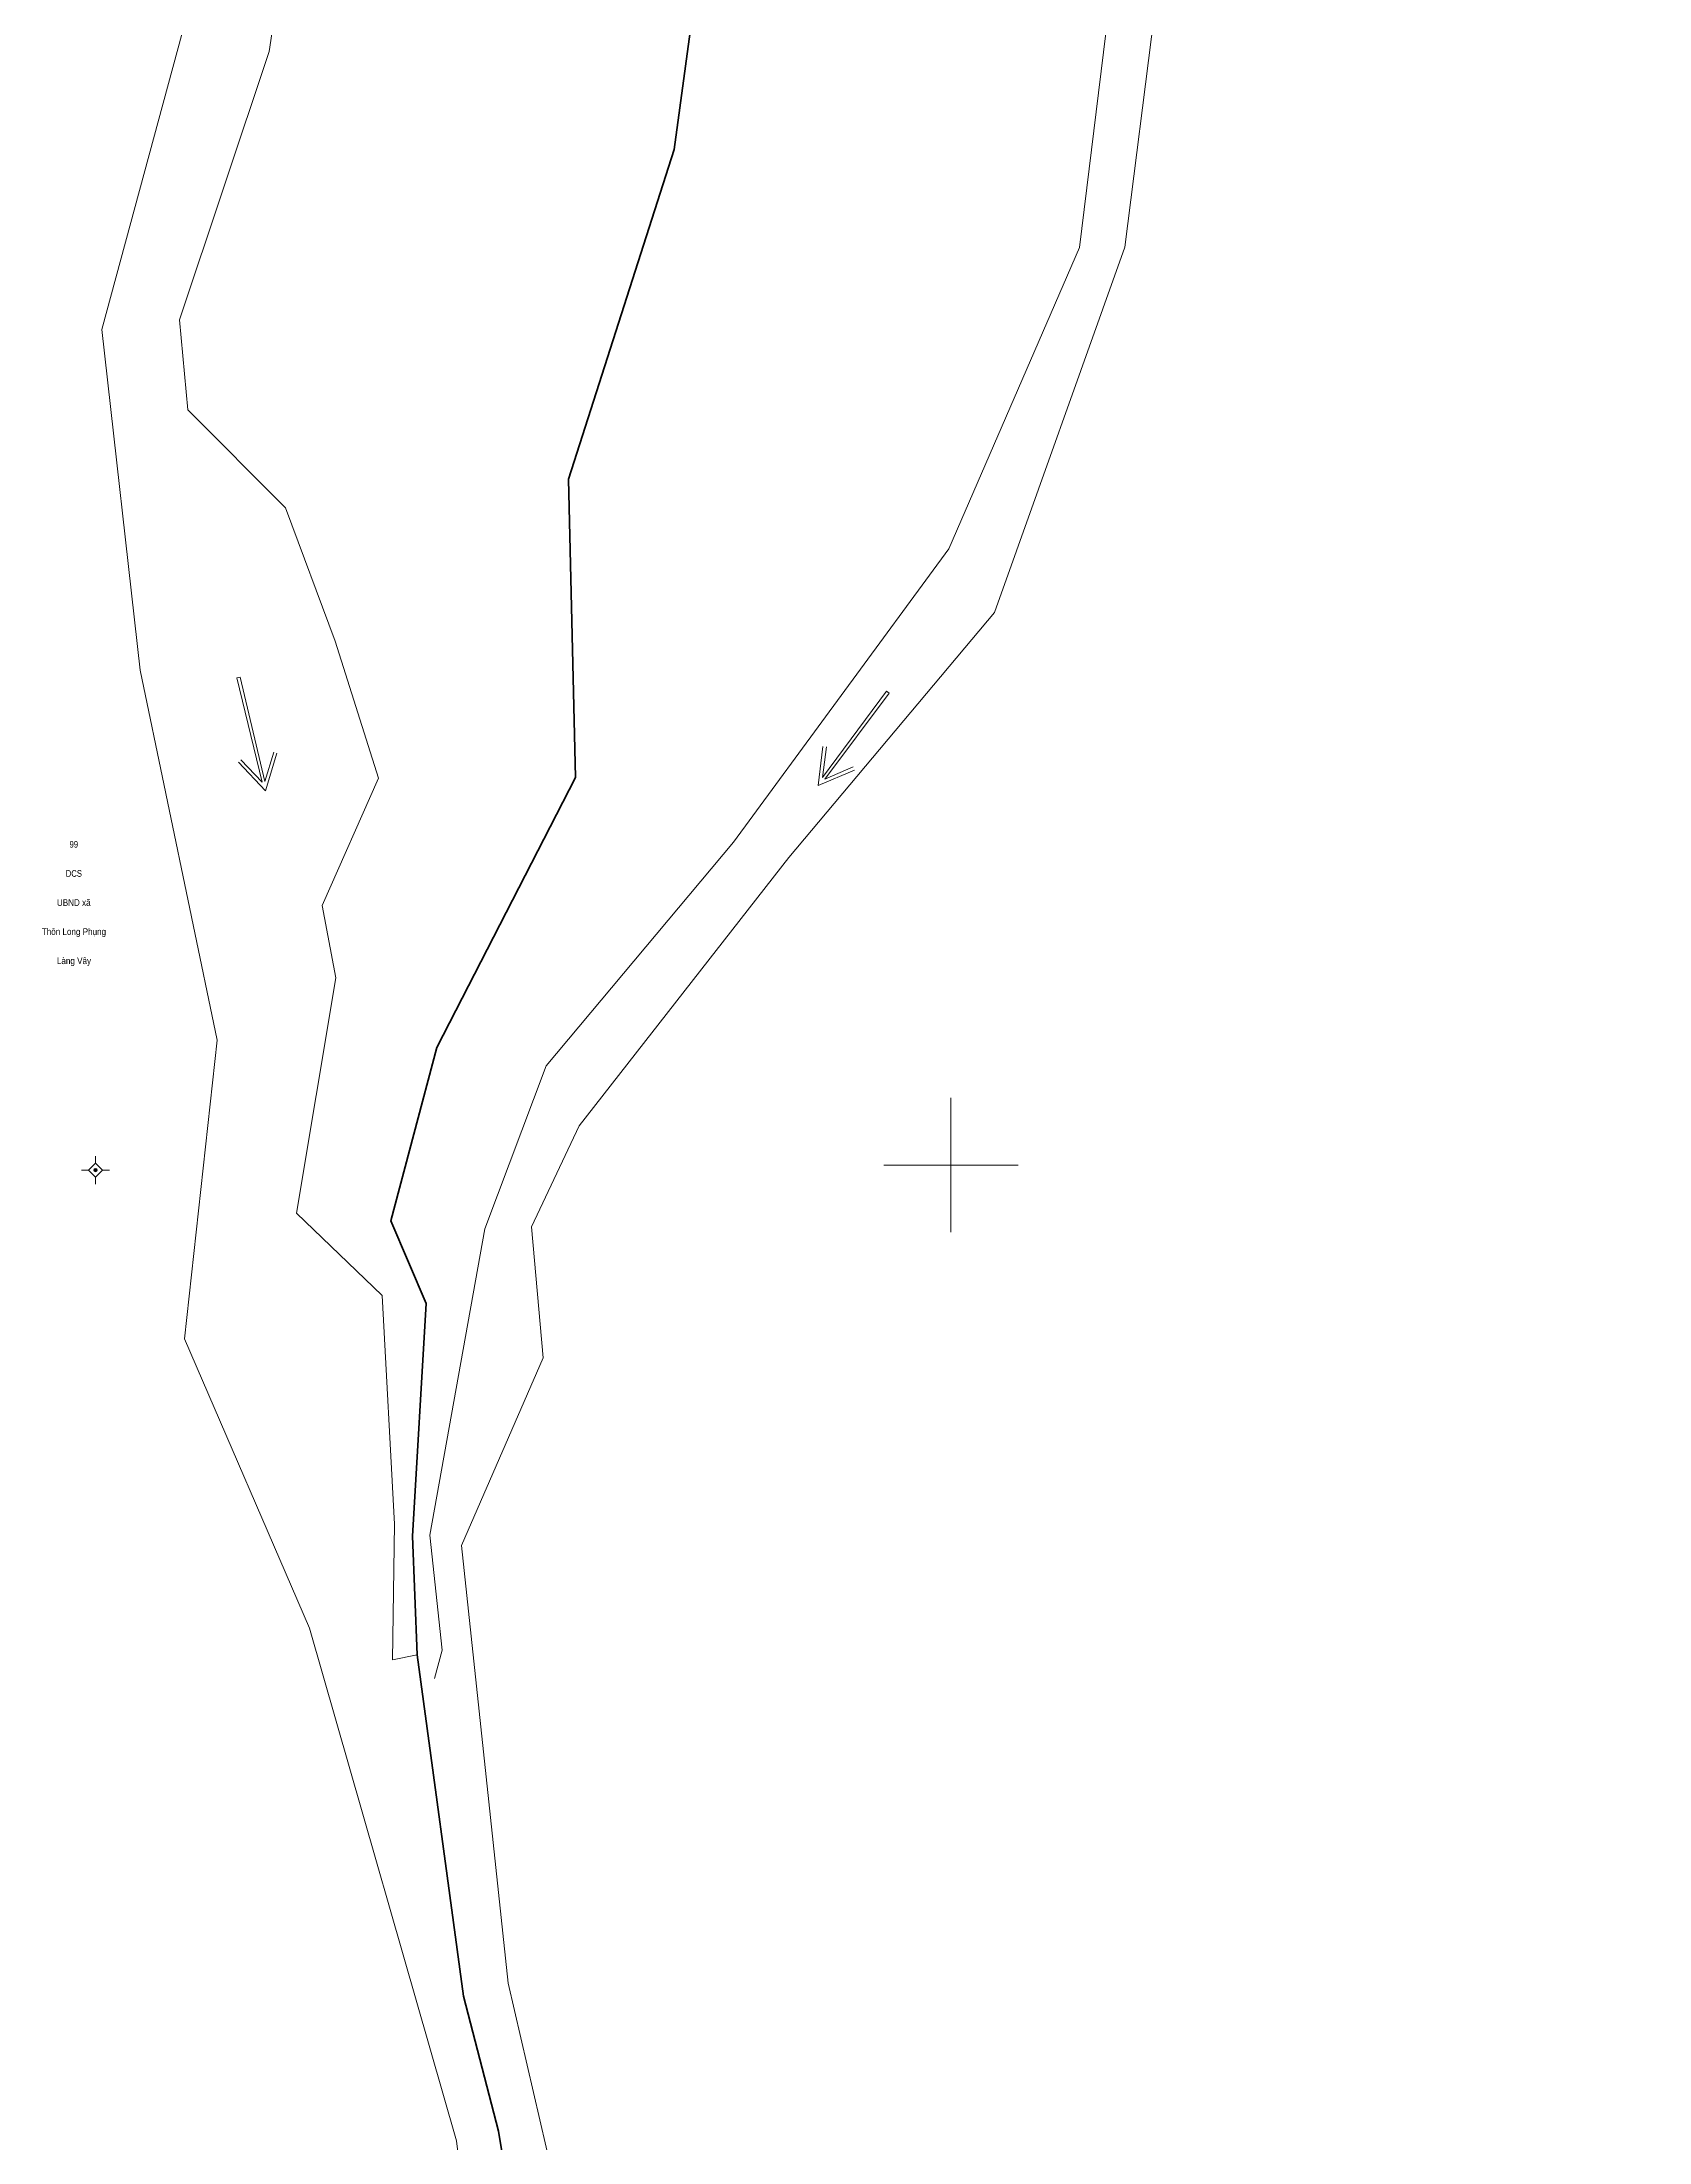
# Model space of a CAD drawing. Header units: metres. Extents: x 543779 to 545239, y 1834729 to 1836294.
# Drawn here: x 544718.8 to 544862.4, y 1835112.7 to 1835300.3 of the extents above; entities that cross this region are included whole.
import ezdxf
from ezdxf.enums import TextEntityAlignment as Align

# ---------------------------------------------------------------- set-up
doc = ezdxf.new("R2010")
doc.units = ezdxf.units.M
doc.header["$LTSCALE"] = 0.24
for name, color, linetype, lineweight in [('11', 7, 'Continuous', 13), ('31', 7, 'Continuous', 13), ('35', 7, 'Continuous', 13), ('46', 7, 'Continuous', 13), ('54', 7, 'Continuous', 35), ('63', 7, 'Continuous', 13)]:
    doc.layers.add(name, color=color, linetype=linetype, lineweight=lineweight)
doc.layers.add('15', color=7, linetype='Continuous')

msp = doc.modelspace()

# ---------------------------------------------------------------- hatches: boundary and pattern name
at = {"layer": '11'}
msp.add_hatch(color=256, dxfattribs=at).paths.add_polyline_path([(544723.7072, 1835199.5575, 1), (544723.4072, 1835199.5575, 1)])

# ---------------------------------------------------------------- linework, layer by layer
for p, q in [((544722.93, 1835199.56), (544722.31, 1835199.56)), ((544723.56, 1835200.81), (544723.56, 1835200.18)), ((544724.81, 1835199.56), (544724.18, 1835199.56)), ((544723.56, 1835198.93), (544723.56, 1835198.31))]:
    msp.add_line(p, q, dxfattribs=at)
msp.add_lwpolyline([(544723.56, 1835200.18), (544722.93, 1835199.56), (544723.56, 1835198.93), (544724.18, 1835199.56)], close=True, dxfattribs=at)
msp.add_circle((544723.5572, 1835199.5575), 0.15, dxfattribs=at)
at = {"layer": '31'}
for points in [[(544913.87, 1835490.1), (544901.03, 1835482.33), (544879.63, 1835461.1), (544858.7, 1835434.78), (544837.13, 1835399.58), (544822.72, 1835378.21), (544817.5, 1835366.74), (544819.08, 1835361.63), (544818.8, 1835338.36), (544820.35, 1835316.62), (544818.21, 1835302.91), (544815.53, 1835282.02), (544803.91, 1835249.38), (544785.52, 1835227.47), (544766.79, 1835203.51), (544762.52, 1835194.5), (544763.56, 1835182.79), (544756.27, 1835166.02), (544760.45, 1835126.92), (544766.11, 1835102.49), (544771.57, 1835075.12), (544783.23, 1835021.33), (544797.85, 1835000)], [(544798.78, 1835389.14), (544778.75, 1835380.08), (544758.78, 1835359.03), (544745.18, 1835342.02), (544738.98, 1835333.62), (544731.72, 1835302.67), (544724.13, 1835274.66), (544727.56, 1835244.22), (544734.43, 1835211.16), (544731.52, 1835184.48), (544742.69, 1835158.62), (544755.83, 1835112.84), (544761.39, 1835067.69), (544777.47, 1835015.21), (544784.43, 1835000)], [(544807.93, 1835376.45), (544802.15, 1835377.39), (544798.73, 1835380.81), (544788.88, 1835380.16), (544781.43, 1835373.35), (544775.19, 1835368.67), (544770.42, 1835362.08), (544760.95, 1835351.33), (544743.39, 1835328.11), (544739.09, 1835299.5), (544731.05, 1835275.52), (544731.8, 1835267.48), (544740.54, 1835258.72), (544744.97, 1835246.8), (544748.85, 1835234.57), (544743.8, 1835223.21), (544745.04, 1835216.72), (544741.53, 1835195.72), (544749.19, 1835188.34), (544750.29, 1835167.93), (544750.09, 1835155.81), (544752.31, 1835156.24)], [(544753.86, 1835154.14), (544754.53, 1835156.67), (544753.43, 1835166.95), (544758.35, 1835194.32), (544763.82, 1835208.88), (544780.57, 1835228.84), (544799.83, 1835255.07), (544811.48, 1835281.98), (544813.85, 1835301.13), (544815.71, 1835321.33), (544816.55, 1835335.02), (544817.1, 1835361.56), (544810.93, 1835373.33), (544809.18, 1835376.14)]]:
    msp.add_lwpolyline(points, dxfattribs=at)
at = {"layer": '35'}
for p, q in [((544788.54, 1835234.64), (544788.87, 1835237.37)), ((544738.45, 1835234.21), (544736.56, 1835236.21)), ((544739.48, 1835236.9), (544738.69, 1835234.26)), ((544791.27, 1835235.57), (544788.73, 1835234.49))]:
    msp.add_line(p, q, dxfattribs=at)
for points in [[(544738.69, 1835234.26), (544736.48, 1835243.59), (544736.18, 1835243.53), (544738.45, 1835234.21)], [(544788.73, 1835234.49), (544794.49, 1835242.16), (544794.25, 1835242.34), (544788.54, 1835234.64)], [(544788.57, 1835237.41), (544788.15, 1835233.91), (544791.38, 1835235.3)], [(544736.34, 1835236), (544738.76, 1835233.45), (544739.77, 1835236.82)]]:
    msp.add_lwpolyline(points, dxfattribs=at)
at = {"layer": '46'}
for points in [[(544807.93, 1835376.45), (544779.74, 1835323.61), (544775.28, 1835290.74), (544765.82, 1835261.28), (544766.45, 1835234.64), (544754.05, 1835210.52), (544749.94, 1835195.02), (544753.1, 1835187.64), (544751.89, 1835166.86), (544752.31, 1835156.24)], [(544752.31, 1835156.24), (544756.45, 1835125.77), (544759.57, 1835113.7), (544767.02, 1835068.91), (544779.74, 1835020.26), (544780.86, 1835017.53), (544790.82, 1835000)]]:
    msp.add_lwpolyline(points, dxfattribs=at)
at = {"layer": '54'}
for points in [[(544807.93, 1835376.45), (544779.74, 1835323.61), (544775.28, 1835290.74), (544765.82, 1835261.28), (544766.45, 1835234.64), (544754.05, 1835210.52), (544749.94, 1835195.02), (544753.1, 1835187.64), (544751.89, 1835166.86), (544752.31, 1835156.24)], [(544752.31, 1835156.24), (544756.45, 1835125.77), (544759.57, 1835113.7), (544766.1, 1835074.44), (544767.02, 1835068.91), (544779.74, 1835020.26), (544780.86, 1835017.53), (544790.82, 1835000)]]:
    msp.add_lwpolyline(points, dxfattribs=at)
at = {"layer": '63'}
for p, q in [((544800, 1835194), (544800, 1835206)), ((544794, 1835200), (544806, 1835200))]:
    msp.add_line(p, q, dxfattribs=at)

# ---------------------------------------------------------------- texts
at = {"layer": '15'}
for s, width, p in [('99', 0.85, (544721.62, 1835228.36)), ('DCS', 0.85, (544721.625, 1835225.76)), ('UBND xã', 0.9, (544721.615, 1835223.16)), ('Thôn Long Phụng', 0.9, (544721.63, 1835220.56)), ('Làng Vây', 0.9, (544721.635, 1835217.96))]:
    msp.add_text(s, height=0.6, dxfattribs=dict(at, width=width)).set_placement(p, align=Align.CENTER)

doc.saveas('drawing.dxf')
